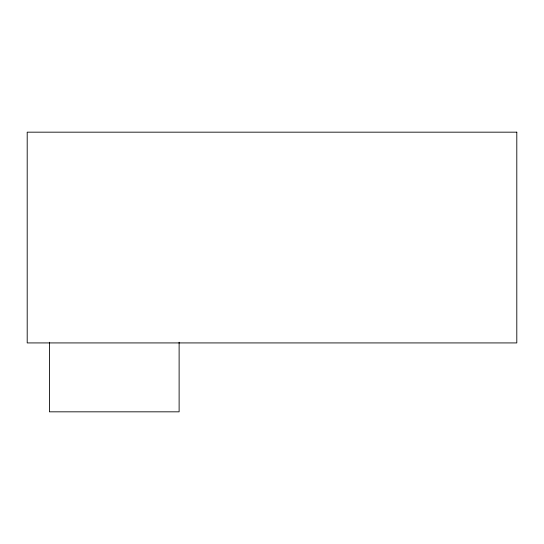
<?xml version="1.0" encoding="UTF-8"?>
<svg xmlns="http://www.w3.org/2000/svg" width="544" height="544" viewBox="0 0 544 544"><rect width="100%" height="100%" fill="white"/><g stroke="black" fill="none" stroke-linecap="round" stroke-linejoin="round"><path stroke-width="0.82" d="M179.119 342.251L179.119 411.828L49.422 411.828L49.422 342.251M516.8 132.172L27.2 132.172L27.2 342.924L516.8 342.924L516.8 132.172"/></g></svg>
